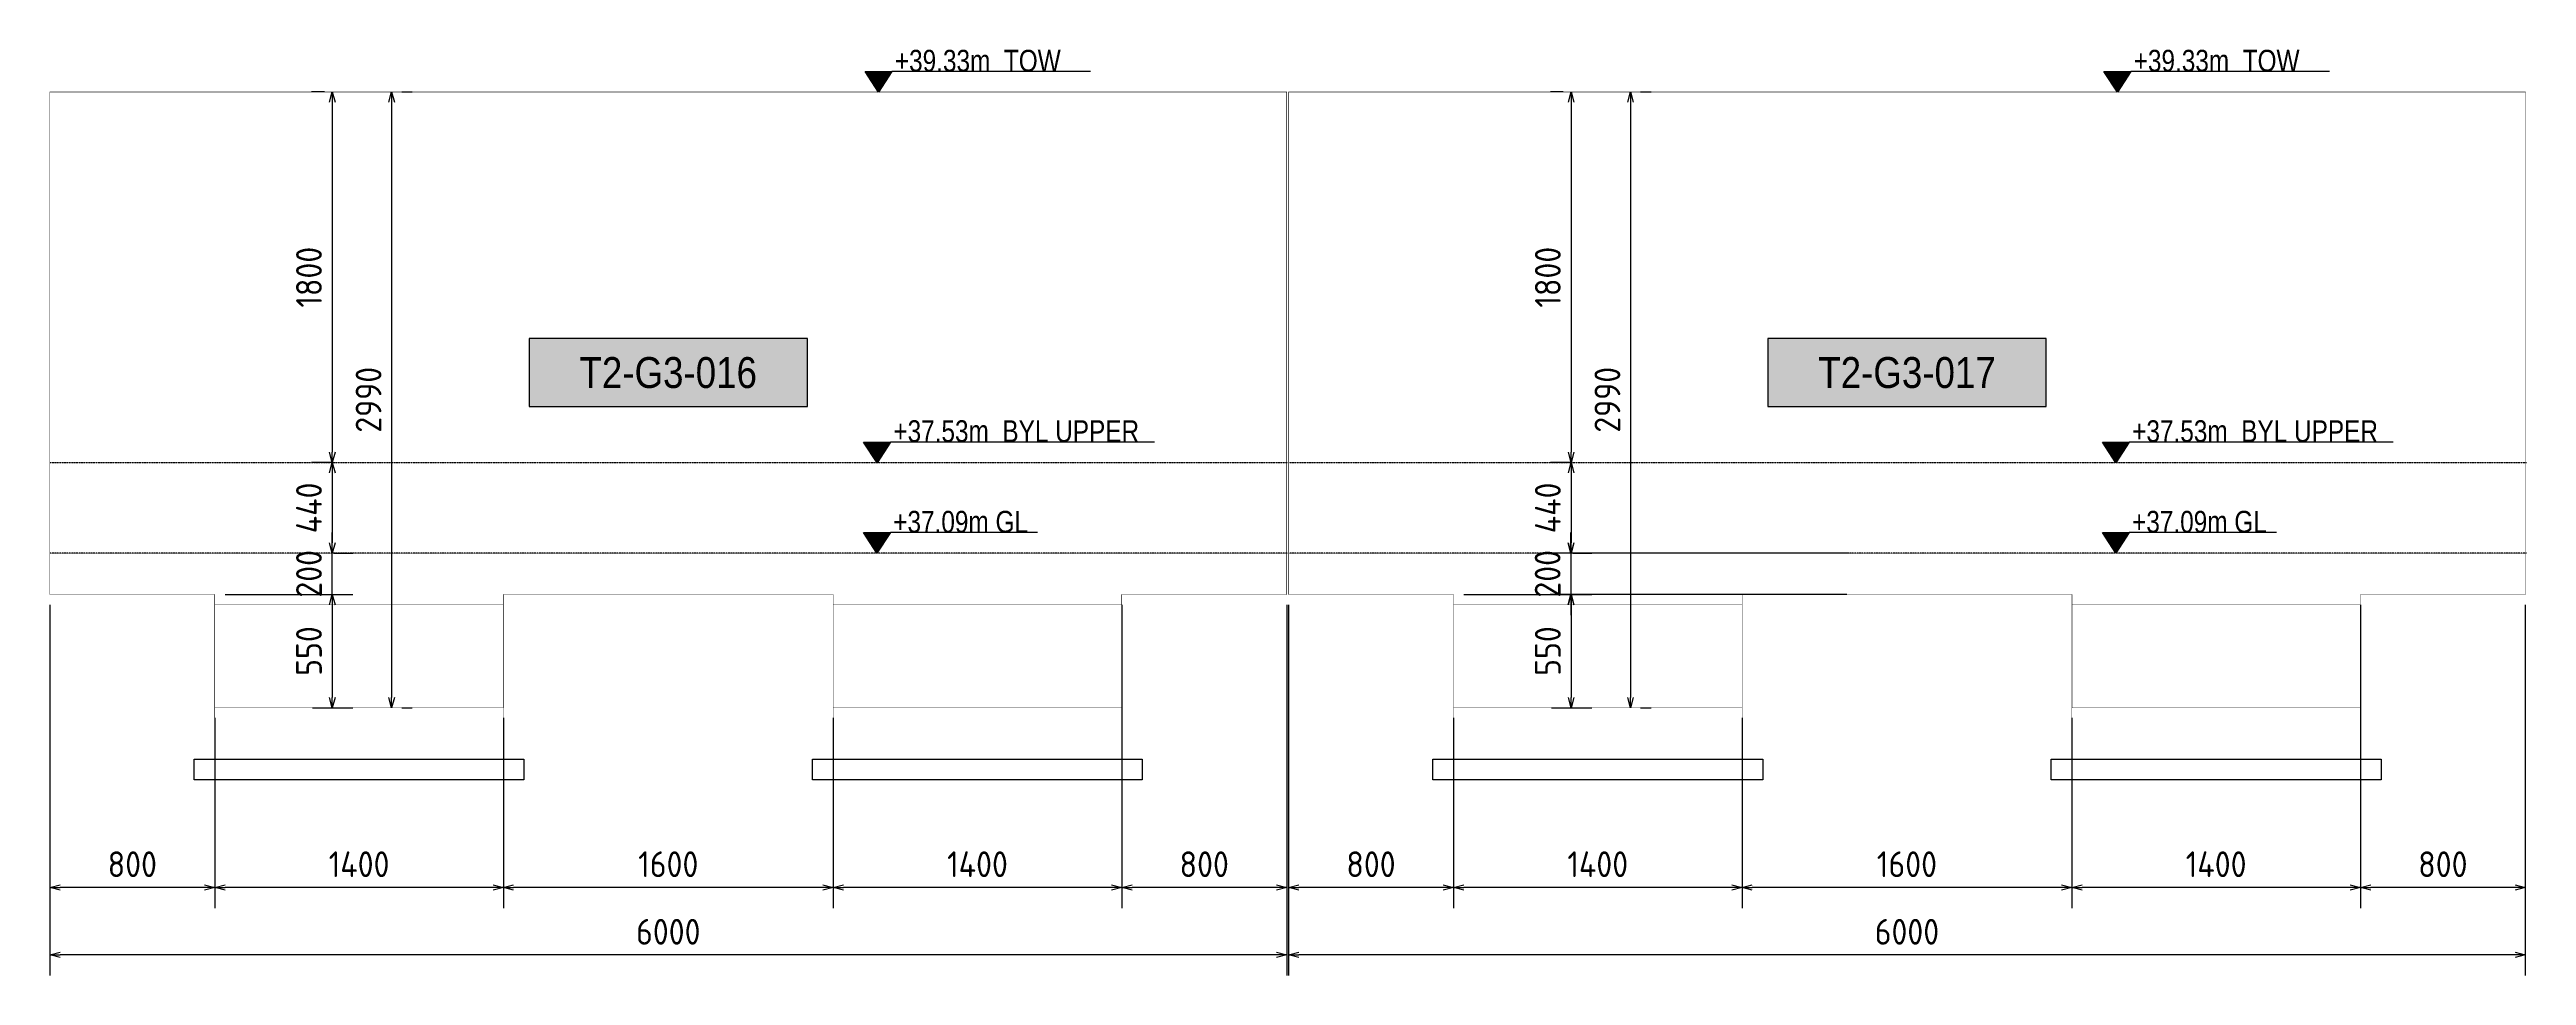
# Model space of a CAD drawing. Header units: centimetres. Extents: x -6122352 to 7132207, y -1694241 to 1947892.
# Drawn here: x 3650165 to 3662181, y 813244 to 817740 of the extents above; entities that cross this region are included whole.
import ezdxf
from ezdxf.enums import TextEntityAlignment as Align

# ---------------------------------------------------------------- set-up
doc = ezdxf.new("R2010")
doc.units = ezdxf.units.CM
doc.header["$MEASUREMENT"] = 0
doc.header["$PDMODE"] = 66
doc.header["$PDSIZE"] = 100
doc.linetypes.add('DASHED2', pattern=[0.375, 0.25, -0.125])
doc.linetypes.add('HIDDEN', pattern=[0.375, 0.25, -0.125])
for name, color, linetype in [('@MI-TYPE-01', 30, 'Continuous'), ('@MI-TYPE-02', 6, 'Continuous'), ('JML-Dimension', 1, 'Continuous'), ('PANEL-TAGS', 7, 'Continuous'), ('SECTION', 130, 'Continuous')]:
    doc.layers.add(name, color=color, linetype=linetype)
doc.styles.add('PANELTAG_STYLE', font='arial.ttf')
doc.styles.add('Schueco-BEMSTIL', font='isocpeur.ttf', dxfattribs={"width": 0.9})
doc.styles.add('txt-Pisa-std', font='arial.ttf', dxfattribs={"width": 0.8})
doc.dimstyles.new('MI- JWC-TXT-2.5 MM', dxfattribs={"dimscale": 1.5, "dimtxt": 2.5, "dimasz": 1, "dimexe": 2, "dimexo": 1, "dimgap": 1, "dimtad": 1, "dimdec": 0, "dimdsep": 46, "dimtxsty": 'Schueco-BEMSTIL', "dimblk": 'OPEN30', "dimcen": 0, "dimdle": 2, "dimclrd": 140, "dimclre": 8, "dimclrt": 40, "dimadec": 0, "dimazin": 2, "dimtfac": 1, "dimtdec": 0, "dimtix": 1, "dimtmove": 2, "dimatfit": 3, "dimldrblk": 'OPEN', "dimfxl": 2, "dimlwd": -1, "dimlwe": -1, "dimarcsym": 0})

# ---------------------------------------------------------------- blocks, each defined once
blk = doc.blocks.new('_Open30')
at = {"color": 0, "linetype": 'ByBlock', "lineweight": -2}
for p, q in [((-1, 0.27), (0, 0)), ((0, 0), (-1, -0.27)), ((0, 0), (-1, 0))]:
    blk.add_line(p, q, dxfattribs=at)
blk = doc.blocks.new('*D2812')
at = {"layer": '@MI-TYPE-01', "color": 8, "transparency": 16777216}
for p, q in [((3655367, 815044), (3655367, 813571)), ((3656167, 815044), (3656167, 813571))]:
    blk.add_line(p, q, dxfattribs=at)
at = {"layer": '@MI-TYPE-01', "color": 140, "transparency": 16777216}
blk.add_line((3656117, 813671), (3655417, 813671), dxfattribs=at)
at = {"layer": 'Defpoints', "color": 0, "transparency": 16777216}
for p in [(3655367, 815094), (3656167, 815094), (3655367, 813671)]:
    blk.add_point(p, dxfattribs=at)
at = {"layer": '@MI-TYPE-01', "color": 140, "transparency": 16777216, "xscale": 50, "yscale": 50, "zscale": 50, "rotation": 180}
blk.add_blockref('_Open30', (3655367, 813671), dxfattribs=at)
at = {"layer": '@MI-TYPE-01', "color": 140, "transparency": 16777216, "xscale": 50, "yscale": 50, "zscale": 50}
blk.add_blockref('_Open30', (3656167, 813671), dxfattribs=at)
at = {"layer": '@MI-TYPE-01', "color": 40, "transparency": 16777216, "insert": (3655767, 813784), "char_height": 125, "attachment_point": 5, "style": 'Schueco-BEMSTIL'}
blk.add_mtext('800', dxfattribs=at)
blk = doc.blocks.new('_Open')
at = {"color": 0, "linetype": 'ByBlock', "lineweight": -2}
for p, q in [((-1, 0.2), (0, 0)), ((-1, -0.2), (0, 0)), ((0, 0), (-1, 0))]:
    blk.add_line(p, q, dxfattribs=at)
blk = doc.blocks.new('*D2813')
at = {"layer": '@MI-TYPE-01', "color": 8, "transparency": 16777216}
for p, q in [((3655367, 815044), (3655367, 813571)), ((3653967, 814494), (3653967, 813571))]:
    blk.add_line(p, q, dxfattribs=at)
at = {"layer": '@MI-TYPE-01', "color": 140, "transparency": 16777216}
blk.add_line((3655317, 813671), (3654017, 813671), dxfattribs=at)
at = {"layer": 'Defpoints', "color": 0, "transparency": 16777216}
for p in [(3655367, 815094), (3653967, 814544), (3653967, 813671)]:
    blk.add_point(p, dxfattribs=at)
at = {"layer": '@MI-TYPE-01', "color": 140, "transparency": 16777216, "xscale": 50, "yscale": 50, "zscale": 50, "rotation": 180}
blk.add_blockref('_Open30', (3653967, 813671), dxfattribs=at)
at = {"layer": '@MI-TYPE-01', "color": 140, "transparency": 16777216, "xscale": 50, "yscale": 50, "zscale": 50}
blk.add_blockref('_Open30', (3655367, 813671), dxfattribs=at)
at = {"layer": '@MI-TYPE-01', "color": 40, "transparency": 16777216, "insert": (3654667, 813784), "char_height": 125, "attachment_point": 5, "style": 'Schueco-BEMSTIL'}
blk.add_mtext('1400', dxfattribs=at)
blk = doc.blocks.new('*D2814')
at = {"layer": '@MI-TYPE-01', "color": 8, "transparency": 16777216}
for p, q in [((3652367, 814494), (3652367, 813571)), ((3653967, 814494), (3653967, 813571))]:
    blk.add_line(p, q, dxfattribs=at)
at = {"layer": '@MI-TYPE-01', "color": 140, "transparency": 16777216}
blk.add_line((3653917, 813671), (3652417, 813671), dxfattribs=at)
at = {"layer": 'Defpoints', "color": 0, "transparency": 16777216}
for p in [(3652367, 814544), (3653967, 814544), (3652367, 813671)]:
    blk.add_point(p, dxfattribs=at)
at = {"layer": '@MI-TYPE-01', "color": 140, "transparency": 16777216, "xscale": 50, "yscale": 50, "zscale": 50, "rotation": 180}
blk.add_blockref('_Open30', (3652367, 813671), dxfattribs=at)
at = {"layer": '@MI-TYPE-01', "color": 140, "transparency": 16777216, "xscale": 50, "yscale": 50, "zscale": 50}
blk.add_blockref('_Open30', (3653967, 813671), dxfattribs=at)
at = {"layer": '@MI-TYPE-01', "color": 40, "transparency": 16777216, "insert": (3653167, 813784), "char_height": 125, "attachment_point": 5, "style": 'Schueco-BEMSTIL'}
blk.add_mtext('1600', dxfattribs=at)
blk = doc.blocks.new('*D2815')
at = {"layer": '@MI-TYPE-01', "color": 8, "transparency": 16777216}
for p, q in [((3650967, 814494), (3650967, 813571)), ((3652367, 814494), (3652367, 813571))]:
    blk.add_line(p, q, dxfattribs=at)
at = {"layer": '@MI-TYPE-01', "color": 140, "transparency": 16777216}
blk.add_line((3652317, 813671), (3651017, 813671), dxfattribs=at)
at = {"layer": 'Defpoints', "color": 0, "transparency": 16777216}
for p in [(3650967, 814544), (3652367, 814544), (3650967, 813671)]:
    blk.add_point(p, dxfattribs=at)
at = {"layer": '@MI-TYPE-01', "color": 140, "transparency": 16777216, "xscale": 50, "yscale": 50, "zscale": 50, "rotation": 180}
blk.add_blockref('_Open30', (3650967, 813671), dxfattribs=at)
at = {"layer": '@MI-TYPE-01', "color": 140, "transparency": 16777216, "xscale": 50, "yscale": 50, "zscale": 50}
blk.add_blockref('_Open30', (3652367, 813671), dxfattribs=at)
at = {"layer": '@MI-TYPE-01', "color": 40, "transparency": 16777216, "insert": (3651667, 813784), "char_height": 125, "attachment_point": 5, "style": 'Schueco-BEMSTIL'}
blk.add_mtext('1400', dxfattribs=at)
blk = doc.blocks.new('*D2816')
at = {"layer": '@MI-TYPE-01', "color": 8, "transparency": 16777216}
for p, q in [((3650167, 815044), (3650167, 813571)), ((3650967, 814494), (3650967, 813571))]:
    blk.add_line(p, q, dxfattribs=at)
at = {"layer": '@MI-TYPE-01', "color": 140, "transparency": 16777216}
blk.add_line((3650917, 813671), (3650217, 813671), dxfattribs=at)
at = {"layer": 'Defpoints', "color": 0, "transparency": 16777216}
for p in [(3650167, 815094), (3650967, 814544), (3650167, 813671)]:
    blk.add_point(p, dxfattribs=at)
at = {"layer": '@MI-TYPE-01', "color": 140, "transparency": 16777216, "xscale": 50, "yscale": 50, "zscale": 50, "rotation": 180}
blk.add_blockref('_Open30', (3650167, 813671), dxfattribs=at)
at = {"layer": '@MI-TYPE-01', "color": 140, "transparency": 16777216, "xscale": 50, "yscale": 50, "zscale": 50}
blk.add_blockref('_Open30', (3650967, 813671), dxfattribs=at)
at = {"layer": '@MI-TYPE-01', "color": 40, "transparency": 16777216, "insert": (3650567, 813784), "char_height": 125, "attachment_point": 5, "style": 'Schueco-BEMSTIL'}
blk.add_mtext('800', dxfattribs=at)
blk = doc.blocks.new('*D2817')
at = {"layer": '@MI-TYPE-01', "color": 8, "transparency": 16777216}
for p, q in [((3650167, 815044), (3650167, 813244)), ((3656167, 815044), (3656167, 813244))]:
    blk.add_line(p, q, dxfattribs=at)
at = {"layer": '@MI-TYPE-01', "color": 140, "transparency": 16777216}
blk.add_line((3656117, 813344), (3650217, 813344), dxfattribs=at)
at = {"layer": 'Defpoints', "color": 0, "transparency": 16777216}
for p in [(3650167, 815094), (3656167, 815094), (3650167, 813344)]:
    blk.add_point(p, dxfattribs=at)
at = {"layer": '@MI-TYPE-01', "color": 140, "transparency": 16777216, "xscale": 50, "yscale": 50, "zscale": 50, "rotation": 180}
blk.add_blockref('_Open30', (3650167, 813344), dxfattribs=at)
at = {"layer": '@MI-TYPE-01', "color": 140, "transparency": 16777216, "xscale": 50, "yscale": 50, "zscale": 50}
blk.add_blockref('_Open30', (3656167, 813344), dxfattribs=at)
at = {"layer": '@MI-TYPE-01', "color": 40, "transparency": 16777216, "insert": (3653167, 813456), "char_height": 125, "attachment_point": 5, "style": 'Schueco-BEMSTIL'}
blk.add_mtext('6000', dxfattribs=at)
blk = doc.blocks.new('T2-ELE FT')
at = {"color": 12, "linetype": 'HIDDEN', "ltscale": 5, "const_width": 2}
blk.add_lwpolyline([(30306558, 1676366), (30306558, 1676866), (30307958, 1676866), (30307958, 1676366)], dxfattribs=at)
at = {"color": 12, "ltscale": 20, "const_width": 2}
blk.add_lwpolyline([(30306558, 1676366), (30307958, 1676366), (30307958, 1676116), (30306558, 1676116)], close=True, dxfattribs=at)
at = {"color": 8, "ltscale": 20}
blk.add_lwpolyline([(30306458, 1676116), (30308058, 1676116), (30308058, 1676016), (30306458, 1676016)], close=True, dxfattribs=at)
blk = doc.blocks.new('*D2818')
at = {"layer": '@MI-TYPE-01', "color": 8, "transparency": 16777216}
for p, q in [((3651499, 817534), (3651437, 817534)), ((3651542, 815734), (3651437, 815734))]:
    blk.add_line(p, q, dxfattribs=at)
at = {"layer": '@MI-TYPE-01', "color": 140, "transparency": 16777216}
blk.add_line((3651537, 817484), (3651537, 815784), dxfattribs=at)
at = {"layer": 'Defpoints', "color": 0, "transparency": 16777216}
for p in [(3651549, 817534), (3651537, 815734), (3651592, 815734)]:
    blk.add_point(p, dxfattribs=at)
at = {"layer": '@MI-TYPE-01', "color": 140, "transparency": 16777216, "xscale": 50, "yscale": 50, "zscale": 50}
for p, rotation in [((3651537, 817534), 90), ((3651537, 815734), 270)]:
    blk.add_blockref('_Open30', p, dxfattribs=dict(at, rotation=rotation))
at = {"layer": '@MI-TYPE-01', "color": 40, "transparency": 16777216, "insert": (3651424, 816634), "char_height": 125, "attachment_point": 5, "rotation": 90, "style": 'Schueco-BEMSTIL'}
blk.add_mtext('1800', dxfattribs=at)
blk = doc.blocks.new('*D2819')
at = {"layer": '@MI-TYPE-01', "color": 140, "transparency": 16777216}
blk.add_line((3651825, 817484), (3651825, 814594), dxfattribs=at)
at = {"layer": '@MI-TYPE-01', "color": 8, "transparency": 16777216}
for p, q in [((3651874, 817534), (3651925, 817534)), ((3651874, 814544), (3651925, 814544))]:
    blk.add_line(p, q, dxfattribs=at)
at = {"layer": 'Defpoints', "color": 0, "transparency": 16777216}
for p in [(3651824, 817534), (3651824, 814544), (3651825, 814544)]:
    blk.add_point(p, dxfattribs=at)
at = {"layer": '@MI-TYPE-01', "color": 140, "transparency": 16777216, "xscale": 50, "yscale": 50, "zscale": 50}
for p, rotation in [((3651825, 817534), 90), ((3651825, 814544), 270)]:
    blk.add_blockref('_Open30', p, dxfattribs=dict(at, rotation=rotation))
at = {"layer": '@MI-TYPE-01', "color": 40, "transparency": 16777216, "insert": (3651713, 816039), "char_height": 125, "attachment_point": 5, "rotation": 90, "style": 'Schueco-BEMSTIL'}
blk.add_mtext('2990', dxfattribs=at)
blk = doc.blocks.new('*U2058')
at = {"layer": 'JML-Dimension'}
h = blk.add_hatch(color=10, dxfattribs=at)
h.dxf.hatch_style = 1
h.paths.add_polyline_path([(0, 0), (-1.54, 2.37), (1.54, 2.37)])
blk.add_line((24.31, 2.37), (1.54, 2.37), dxfattribs=at)
blk.add_lwpolyline([(0, 0), (-1.54, 2.37), (1.54, 2.37), (0, 0)], dxfattribs=at)
at = {"color": 5, "style": 'txt-Pisa-std', "width": 0.8}
blk.add_attdef('+0.0', text='', height=2.5, dxfattribs=at).set_placement((1.87, 2.37), align=Align.BOTTOM_LEFT)
blk = doc.blocks.new('*U2056')
at = {"layer": 'JML-Dimension'}
h = blk.add_hatch(color=10, dxfattribs=at)
h.dxf.hatch_style = 1
h.paths.add_polyline_path([(0, 0), (-1.54, 2.37), (1.54, 2.37)])
blk.add_line((31.81, 2.37), (1.54, 2.37), dxfattribs=at)
blk.add_lwpolyline([(0, 0), (-1.54, 2.37), (1.54, 2.37), (0, 0)], dxfattribs=at)
at = {"color": 5, "style": 'txt-Pisa-std', "width": 0.8}
blk.add_attdef('+0.0', text='', height=2.5, dxfattribs=at).set_placement((1.87, 2.37), align=Align.BOTTOM_LEFT)
blk = doc.blocks.new('*U2214')
at = {"layer": 'JML-Dimension'}
h = blk.add_hatch(color=10, dxfattribs=at)
h.dxf.hatch_style = 1
h.paths.add_polyline_path([(0, 0), (-1.54, 2.37), (1.54, 2.37)])
blk.add_line((18.43, 2.37), (1.54, 2.37), dxfattribs=at)
blk.add_lwpolyline([(0, 0), (-1.54, 2.37), (1.54, 2.37), (0, 0)], dxfattribs=at)
at = {"color": 5, "style": 'txt-Pisa-std', "width": 0.8}
blk.add_attdef('+0.0', text='', height=2.5, dxfattribs=at).set_placement((1.87, 2.37), align=Align.BOTTOM_LEFT)
blk = doc.blocks.new('*D2820')
at = {"layer": '@MI-TYPE-01', "color": 8, "transparency": 16777216}
for p, q in [((3651499, 815734), (3651437, 815734)), ((3651545, 815294), (3651637, 815294))]:
    blk.add_line(p, q, dxfattribs=at)
at = {"layer": '@MI-TYPE-01', "color": 140, "transparency": 16777216}
blk.add_line((3651537, 815684), (3651537, 815344), dxfattribs=at)
at = {"layer": 'Defpoints', "color": 0, "transparency": 16777216}
for p in [(3651549, 815734), (3651495, 815294), (3651537, 815294)]:
    blk.add_point(p, dxfattribs=at)
at = {"layer": '@MI-TYPE-01', "color": 140, "transparency": 16777216, "xscale": 50, "yscale": 50, "zscale": 50}
for p, rotation in [((3651537, 815734), 90), ((3651537, 815294), 270)]:
    blk.add_blockref('_Open30', p, dxfattribs=dict(at, rotation=rotation))
at = {"layer": '@MI-TYPE-01', "color": 40, "transparency": 16777216, "insert": (3651424, 815514), "char_height": 125, "attachment_point": 5, "rotation": 90, "style": 'Schueco-BEMSTIL'}
blk.add_mtext('440', dxfattribs=at)
blk = doc.blocks.new('*D2821')
at = {"layer": '@MI-TYPE-01', "color": 8, "transparency": 16777216}
for p, q in [((3651017, 815094), (3651637, 815094)), ((3651441, 814544), (3651637, 814544))]:
    blk.add_line(p, q, dxfattribs=at)
at = {"layer": '@MI-TYPE-01', "color": 140, "transparency": 16777216}
blk.add_line((3651537, 815044), (3651537, 814594), dxfattribs=at)
at = {"layer": 'Defpoints', "color": 0, "transparency": 16777216}
for p in [(3650967, 815094), (3651391, 814544), (3651537, 814544)]:
    blk.add_point(p, dxfattribs=at)
at = {"layer": '@MI-TYPE-01', "color": 140, "transparency": 16777216, "xscale": 50, "yscale": 50, "zscale": 50}
for p, rotation in [((3651537, 815094), 90), ((3651537, 814544), 270)]:
    blk.add_blockref('_Open30', p, dxfattribs=dict(at, rotation=rotation))
at = {"layer": '@MI-TYPE-01', "color": 40, "transparency": 16777216, "insert": (3651424, 814819), "char_height": 125, "attachment_point": 5, "rotation": 90, "style": 'Schueco-BEMSTIL'}
blk.add_mtext('550', dxfattribs=at)
blk = doc.blocks.new('*D2822')
at = {"layer": '@MI-TYPE-01', "color": 8, "transparency": 16777216}
for p, q in [((3661376, 815044), (3661376, 813571)), ((3662176, 815044), (3662176, 813571))]:
    blk.add_line(p, q, dxfattribs=at)
at = {"layer": '@MI-TYPE-01', "color": 140, "transparency": 16777216}
blk.add_line((3662126, 813671), (3661426, 813671), dxfattribs=at)
at = {"layer": 'Defpoints', "color": 0, "transparency": 16777216}
for p in [(3661376, 815094), (3662176, 815094), (3661376, 813671)]:
    blk.add_point(p, dxfattribs=at)
at = {"layer": '@MI-TYPE-01', "color": 140, "transparency": 16777216, "xscale": 50, "yscale": 50, "zscale": 50, "rotation": 180}
blk.add_blockref('_Open30', (3661376, 813671), dxfattribs=at)
at = {"layer": '@MI-TYPE-01', "color": 140, "transparency": 16777216, "xscale": 50, "yscale": 50, "zscale": 50}
blk.add_blockref('_Open30', (3662176, 813671), dxfattribs=at)
at = {"layer": '@MI-TYPE-01', "color": 40, "transparency": 16777216, "insert": (3661776, 813784), "char_height": 125, "attachment_point": 5, "style": 'Schueco-BEMSTIL'}
blk.add_mtext('800', dxfattribs=at)
blk = doc.blocks.new('*D2823')
at = {"layer": '@MI-TYPE-01', "color": 8, "transparency": 16777216}
for p, q in [((3661376, 815044), (3661376, 813571)), ((3659976, 814494), (3659976, 813571))]:
    blk.add_line(p, q, dxfattribs=at)
at = {"layer": '@MI-TYPE-01', "color": 140, "transparency": 16777216}
blk.add_line((3661326, 813671), (3660026, 813671), dxfattribs=at)
at = {"layer": 'Defpoints', "color": 0, "transparency": 16777216}
for p in [(3661376, 815094), (3659976, 814544), (3659976, 813671)]:
    blk.add_point(p, dxfattribs=at)
at = {"layer": '@MI-TYPE-01', "color": 140, "transparency": 16777216, "xscale": 50, "yscale": 50, "zscale": 50, "rotation": 180}
blk.add_blockref('_Open30', (3659976, 813671), dxfattribs=at)
at = {"layer": '@MI-TYPE-01', "color": 140, "transparency": 16777216, "xscale": 50, "yscale": 50, "zscale": 50}
blk.add_blockref('_Open30', (3661376, 813671), dxfattribs=at)
at = {"layer": '@MI-TYPE-01', "color": 40, "transparency": 16777216, "insert": (3660676, 813784), "char_height": 125, "attachment_point": 5, "style": 'Schueco-BEMSTIL'}
blk.add_mtext('1400', dxfattribs=at)
blk = doc.blocks.new('*D2824')
at = {"layer": '@MI-TYPE-01', "color": 8, "transparency": 16777216}
for p, q in [((3658376, 814494), (3658376, 813571)), ((3659976, 814494), (3659976, 813571))]:
    blk.add_line(p, q, dxfattribs=at)
at = {"layer": '@MI-TYPE-01', "color": 140, "transparency": 16777216}
blk.add_line((3659926, 813671), (3658426, 813671), dxfattribs=at)
at = {"layer": 'Defpoints', "color": 0, "transparency": 16777216}
for p in [(3658376, 814544), (3659976, 814544), (3658376, 813671)]:
    blk.add_point(p, dxfattribs=at)
at = {"layer": '@MI-TYPE-01', "color": 140, "transparency": 16777216, "xscale": 50, "yscale": 50, "zscale": 50, "rotation": 180}
blk.add_blockref('_Open30', (3658376, 813671), dxfattribs=at)
at = {"layer": '@MI-TYPE-01', "color": 140, "transparency": 16777216, "xscale": 50, "yscale": 50, "zscale": 50}
blk.add_blockref('_Open30', (3659976, 813671), dxfattribs=at)
at = {"layer": '@MI-TYPE-01', "color": 40, "transparency": 16777216, "insert": (3659176, 813784), "char_height": 125, "attachment_point": 5, "style": 'Schueco-BEMSTIL'}
blk.add_mtext('1600', dxfattribs=at)
blk = doc.blocks.new('*D2825')
at = {"layer": '@MI-TYPE-01', "color": 8, "transparency": 16777216}
for p, q in [((3656976, 814494), (3656976, 813571)), ((3658376, 814494), (3658376, 813571))]:
    blk.add_line(p, q, dxfattribs=at)
at = {"layer": '@MI-TYPE-01', "color": 140, "transparency": 16777216}
blk.add_line((3658326, 813671), (3657026, 813671), dxfattribs=at)
at = {"layer": 'Defpoints', "color": 0, "transparency": 16777216}
for p in [(3656976, 814544), (3658376, 814544), (3656976, 813671)]:
    blk.add_point(p, dxfattribs=at)
at = {"layer": '@MI-TYPE-01', "color": 140, "transparency": 16777216, "xscale": 50, "yscale": 50, "zscale": 50, "rotation": 180}
blk.add_blockref('_Open30', (3656976, 813671), dxfattribs=at)
at = {"layer": '@MI-TYPE-01', "color": 140, "transparency": 16777216, "xscale": 50, "yscale": 50, "zscale": 50}
blk.add_blockref('_Open30', (3658376, 813671), dxfattribs=at)
at = {"layer": '@MI-TYPE-01', "color": 40, "transparency": 16777216, "insert": (3657676, 813784), "char_height": 125, "attachment_point": 5, "style": 'Schueco-BEMSTIL'}
blk.add_mtext('1400', dxfattribs=at)
blk = doc.blocks.new('*D2826')
at = {"layer": '@MI-TYPE-01', "color": 8, "transparency": 16777216}
for p, q in [((3656176, 815044), (3656176, 813571)), ((3656976, 814494), (3656976, 813571))]:
    blk.add_line(p, q, dxfattribs=at)
at = {"layer": '@MI-TYPE-01', "color": 140, "transparency": 16777216}
blk.add_line((3656926, 813671), (3656226, 813671), dxfattribs=at)
at = {"layer": 'Defpoints', "color": 0, "transparency": 16777216}
for p in [(3656176, 815094), (3656976, 814544), (3656176, 813671)]:
    blk.add_point(p, dxfattribs=at)
at = {"layer": '@MI-TYPE-01', "color": 140, "transparency": 16777216, "xscale": 50, "yscale": 50, "zscale": 50, "rotation": 180}
blk.add_blockref('_Open30', (3656176, 813671), dxfattribs=at)
at = {"layer": '@MI-TYPE-01', "color": 140, "transparency": 16777216, "xscale": 50, "yscale": 50, "zscale": 50}
blk.add_blockref('_Open30', (3656976, 813671), dxfattribs=at)
at = {"layer": '@MI-TYPE-01', "color": 40, "transparency": 16777216, "insert": (3656576, 813784), "char_height": 125, "attachment_point": 5, "style": 'Schueco-BEMSTIL'}
blk.add_mtext('800', dxfattribs=at)
blk = doc.blocks.new('*D2827')
at = {"layer": '@MI-TYPE-01', "color": 8, "transparency": 16777216}
for p, q in [((3656176, 815044), (3656176, 813244)), ((3662176, 815044), (3662176, 813244))]:
    blk.add_line(p, q, dxfattribs=at)
at = {"layer": '@MI-TYPE-01', "color": 140, "transparency": 16777216}
blk.add_line((3662126, 813344), (3656226, 813344), dxfattribs=at)
at = {"layer": 'Defpoints', "color": 0, "transparency": 16777216}
for p in [(3656176, 815094), (3662176, 815094), (3656176, 813344)]:
    blk.add_point(p, dxfattribs=at)
at = {"layer": '@MI-TYPE-01', "color": 140, "transparency": 16777216, "xscale": 50, "yscale": 50, "zscale": 50, "rotation": 180}
blk.add_blockref('_Open30', (3656176, 813344), dxfattribs=at)
at = {"layer": '@MI-TYPE-01', "color": 140, "transparency": 16777216, "xscale": 50, "yscale": 50, "zscale": 50}
blk.add_blockref('_Open30', (3662176, 813344), dxfattribs=at)
at = {"layer": '@MI-TYPE-01', "color": 40, "transparency": 16777216, "insert": (3659176, 813456), "char_height": 125, "attachment_point": 5, "style": 'Schueco-BEMSTIL'}
blk.add_mtext('6000', dxfattribs=at)
blk = doc.blocks.new('*D2828')
at = {"layer": '@MI-TYPE-01', "color": 8, "transparency": 16777216}
for p, q in [((3657509, 817534), (3657447, 817534)), ((3657551, 815734), (3657447, 815734))]:
    blk.add_line(p, q, dxfattribs=at)
at = {"layer": '@MI-TYPE-01', "color": 140, "transparency": 16777216}
blk.add_line((3657547, 817484), (3657547, 815784), dxfattribs=at)
at = {"layer": 'Defpoints', "color": 0, "transparency": 16777216}
for p in [(3657559, 817534), (3657547, 815734), (3657601, 815734)]:
    blk.add_point(p, dxfattribs=at)
at = {"layer": '@MI-TYPE-01', "color": 140, "transparency": 16777216, "xscale": 50, "yscale": 50, "zscale": 50}
for p, rotation in [((3657547, 817534), 90), ((3657547, 815734), 270)]:
    blk.add_blockref('_Open30', p, dxfattribs=dict(at, rotation=rotation))
at = {"layer": '@MI-TYPE-01', "color": 40, "transparency": 16777216, "insert": (3657434, 816634), "char_height": 125, "attachment_point": 5, "rotation": 90, "style": 'Schueco-BEMSTIL'}
blk.add_mtext('1800', dxfattribs=at)
blk = doc.blocks.new('*D2829')
at = {"layer": '@MI-TYPE-01', "color": 140, "transparency": 16777216}
blk.add_line((3657835, 817484), (3657835, 814594), dxfattribs=at)
at = {"layer": '@MI-TYPE-01', "color": 8, "transparency": 16777216}
for p, q in [((3657884, 817534), (3657935, 817534)), ((3657884, 814544), (3657935, 814544))]:
    blk.add_line(p, q, dxfattribs=at)
at = {"layer": 'Defpoints', "color": 0, "transparency": 16777216}
for p in [(3657834, 817534), (3657834, 814544), (3657835, 814544)]:
    blk.add_point(p, dxfattribs=at)
at = {"layer": '@MI-TYPE-01', "color": 140, "transparency": 16777216, "xscale": 50, "yscale": 50, "zscale": 50}
for p, rotation in [((3657835, 817534), 90), ((3657835, 814544), 270)]:
    blk.add_blockref('_Open30', p, dxfattribs=dict(at, rotation=rotation))
at = {"layer": '@MI-TYPE-01', "color": 40, "transparency": 16777216, "insert": (3657723, 816039), "char_height": 125, "attachment_point": 5, "rotation": 90, "style": 'Schueco-BEMSTIL'}
blk.add_mtext('2990', dxfattribs=at)
blk = doc.blocks.new('*D2830')
at = {"layer": '@MI-TYPE-01', "color": 8, "transparency": 16777216}
for p, q in [((3657509, 815734), (3657447, 815734)), ((3657555, 815294), (3657647, 815294))]:
    blk.add_line(p, q, dxfattribs=at)
at = {"layer": '@MI-TYPE-01', "color": 140, "transparency": 16777216}
blk.add_line((3657547, 815684), (3657547, 815344), dxfattribs=at)
at = {"layer": 'Defpoints', "color": 0, "transparency": 16777216}
for p in [(3657559, 815734), (3657505, 815294), (3657547, 815294)]:
    blk.add_point(p, dxfattribs=at)
at = {"layer": '@MI-TYPE-01', "color": 140, "transparency": 16777216, "xscale": 50, "yscale": 50, "zscale": 50}
for p, rotation in [((3657547, 815734), 90), ((3657547, 815294), 270)]:
    blk.add_blockref('_Open30', p, dxfattribs=dict(at, rotation=rotation))
at = {"layer": '@MI-TYPE-01', "color": 40, "transparency": 16777216, "insert": (3657434, 815514), "char_height": 125, "attachment_point": 5, "rotation": 90, "style": 'Schueco-BEMSTIL'}
blk.add_mtext('440', dxfattribs=at)
blk = doc.blocks.new('*D2831')
at = {"layer": '@MI-TYPE-01', "color": 8, "transparency": 16777216}
for p, q in [((3657026, 815094), (3657647, 815094)), ((3657451, 814544), (3657647, 814544))]:
    blk.add_line(p, q, dxfattribs=at)
at = {"layer": '@MI-TYPE-01', "color": 140, "transparency": 16777216}
blk.add_line((3657547, 815044), (3657547, 814594), dxfattribs=at)
at = {"layer": 'Defpoints', "color": 0, "transparency": 16777216}
for p in [(3656976, 815094), (3657401, 814544), (3657547, 814544)]:
    blk.add_point(p, dxfattribs=at)
at = {"layer": '@MI-TYPE-01', "color": 140, "transparency": 16777216, "xscale": 50, "yscale": 50, "zscale": 50}
for p, rotation in [((3657547, 815094), 90), ((3657547, 814544), 270)]:
    blk.add_blockref('_Open30', p, dxfattribs=dict(at, rotation=rotation))
at = {"layer": '@MI-TYPE-01', "color": 40, "transparency": 16777216, "insert": (3657434, 814819), "char_height": 125, "attachment_point": 5, "rotation": 90, "style": 'Schueco-BEMSTIL'}
blk.add_mtext('550', dxfattribs=at)
blk = doc.blocks.new('*D2892')
at = {"layer": '@MI-TYPE-01', "color": 8, "transparency": 16777216}
for p, q in [((3658884, 815294), (3657446, 815294)), ((3658884, 815094), (3657446, 815094))]:
    blk.add_line(p, q, dxfattribs=at)
at = {"layer": '@MI-TYPE-01', "color": 140, "transparency": 16777216}
for p, q in [((3657546, 815344), (3657546, 815394)), ((3657546, 815294), (3657546, 815094)), ((3657546, 815044), (3657546, 814994))]:
    blk.add_line(p, q, dxfattribs=at)
at = {"layer": 'Defpoints', "color": 0, "transparency": 16777216}
for p in [(3658934, 815294), (3657546, 815094), (3658934, 815094)]:
    blk.add_point(p, dxfattribs=at)
at = {"layer": '@MI-TYPE-01', "color": 140, "transparency": 16777216, "xscale": 50, "yscale": 50, "zscale": 50}
for p, rotation in [((3657546, 815294), 270), ((3657546, 815094), 90)]:
    blk.add_blockref('_Open30', p, dxfattribs=dict(at, rotation=rotation))
at = {"layer": '@MI-TYPE-01', "color": 40, "transparency": 16777216, "insert": (3657433, 815194), "char_height": 125, "attachment_point": 5, "rotation": 90, "style": 'Schueco-BEMSTIL'}
blk.add_mtext('200', dxfattribs=at)
blk = doc.blocks.new('*D2893')
at = {"layer": '@MI-TYPE-01', "color": 140, "transparency": 16777216}
for p, q in [((3651537, 815344), (3651537, 815394)), ((3651537, 815094), (3651537, 815294)), ((3651537, 815044), (3651537, 814994))]:
    blk.add_line(p, q, dxfattribs=at)
at = {"layer": '@MI-TYPE-01', "color": 8, "transparency": 16777216}
for p, q in [((3651587, 815294), (3651637, 815294)), ((3651017, 815094), (3651637, 815094))]:
    blk.add_line(p, q, dxfattribs=at)
at = {"layer": 'Defpoints', "color": 0, "transparency": 16777216}
for p in [(3651537, 815294), (3651537, 815294), (3650967, 815094)]:
    blk.add_point(p, dxfattribs=at)
at = {"layer": '@MI-TYPE-01', "color": 140, "transparency": 16777216, "xscale": 50, "yscale": 50, "zscale": 50}
for p, rotation in [((3651537, 815294), 270), ((3651537, 815094), 90)]:
    blk.add_blockref('_Open30', p, dxfattribs=dict(at, rotation=rotation))
at = {"layer": '@MI-TYPE-01', "color": 40, "transparency": 16777216, "insert": (3651424, 815194), "char_height": 125, "attachment_point": 5, "rotation": 90, "style": 'Schueco-BEMSTIL'}
blk.add_mtext('200', dxfattribs=at)
blk = doc.blocks.new('PANELTAG')
at = {"layer": 'PANEL-TAGS', "color": 1}
blk.add_lwpolyline([(-13.5, -3.3), (13.5, -3.3), (13.5, 3.3), (-13.5, 3.3)], close=True, dxfattribs=at)
at = {"layer": 'PANEL-TAGS', "color": 40, "true_color": 0xffd700}
blk.add_solid([(-13.5, -3.3), (13.5, -3.3), (-13.5, 3.3), (13.5, 3.3)], dxfattribs=at)
at = {"layer": 'PANEL-TAGS', "color": 5, "style": 'PANELTAG_STYLE', "width": 0.85}
blk.add_attdef('TAGNO', text='', height=3, dxfattribs=at).set_placement((0, 0), align=Align.MIDDLE)

msp = doc.modelspace()

# ---------------------------------------------------------------- linework, layer by layer
at = {"layer": '@MI-TYPE-01', "const_width": 2.5}
for points in [[(3656166.70417, 817533.57191), (3650166.70417, 817533.57191), (3650166.70417, 815093.57195), (3650966.70417, 815093.57195), (3650966.70417, 814543.57195), (3652366.70417, 814543.57195), (3652366.70417, 815093.57195), (3653966.70417, 815093.57195), (3653966.70417, 814543.57195), (3655366.70417, 814543.57195), (3655366.70417, 815093.57195), (3656166.70417, 815093.57195)], [(3662176.47504, 817533.57191), (3656176.47504, 817533.57191), (3656176.47504, 815093.57195), (3656976.47504, 815093.57195), (3656976.47504, 814543.57195), (3658376.47504, 814543.57195), (3658376.47504, 815093.57195), (3659976.47504, 815093.57195), (3659976.47504, 814543.57195), (3661376.47504, 814543.57195), (3661376.47504, 815093.57195), (3662176.47504, 815093.57195)]]:
    msp.add_lwpolyline(points, close=True, dxfattribs=at)
at = {"layer": '@MI-TYPE-02', "color": 160, "linetype": 'DASHED2', "ltscale": 5}
for points in [[(3656171.70417, 815733.57195), (3650166.70417, 815733.57195)], [(3662181.47504, 815733.57195), (3656176.47504, 815733.57195)], [(3656171.70417, 815293.57195), (3650166.70417, 815293.57195)], [(3662181.47504, 815293.57195), (3656176.47504, 815293.57195)]]:
    msp.add_lwpolyline(points, dxfattribs=at)

# ---------------------------------------------------------------- block references
at = {"color": 2}
for p in [(-26655591.45739, -861822.30181), (-26652591.45739, -861822.30181), (-26649581.68653, -861822.30181), (-26646581.68653, -861822.30181)]:
    msp.add_blockref('T2-ELE FT', p, dxfattribs=at)
at = {"layer": 'PANEL-TAGS'}
ref = msp.add_blockref('PANELTAG', (3653166.70417, 816171.27898), dxfattribs=dict(at, xscale=50, yscale=50, zscale=50))
ref.add_attrib('TAGNO', 'T2-G3-016', dxfattribs={"color": 5, "height": 150, "style": 'PANELTAG_STYLE', "width": 0.85}).set_placement((3653166.70417, 816171.27898), align=Align.MIDDLE_CENTER)
ref = msp.add_blockref('PANELTAG', (3659176.47504, 816171.27898), dxfattribs=dict(at, xscale=50, yscale=50, zscale=50))
ref.add_attrib('TAGNO', 'T2-G3-017', dxfattribs={"color": 5, "height": 150, "style": 'PANELTAG_STYLE', "width": 0.85}).set_placement((3659176.47504, 816171.27898), align=Align.MIDDLE_CENTER)
at = {"layer": 'SECTION', "color": 6}
ref = msp.add_blockref('*U2058', (3654187.19955, 817532.08585), dxfattribs=dict(at, xscale=42.30147098076819, yscale=42.30147098076819, zscale=42.30147098076819))
ref.add_attrib('+0.0', '+39.33m  TOW', (3654266.3282, 817632.34292), dxfattribs={"layer": 'JML-Dimension', "color": 5, "height": 105.7536775, "style": 'txt-Pisa-std', "width": 0.8})
ref = msp.add_blockref('*U2058', (3660196.97041, 817532.08585), dxfattribs=dict(at, xscale=42.30147098076819, yscale=42.30147098076819, zscale=42.30147098076819))
ref.add_attrib('+0.0', '+39.33m  TOW', (3660276.09906, 817632.34292), dxfattribs={"layer": 'JML-Dimension', "color": 5, "height": 105.7536775, "style": 'txt-Pisa-std', "width": 0.8})
ref = msp.add_blockref('*U2056', (3654179.90606, 815733.57195), dxfattribs=dict(at, xscale=42.30147098076819, yscale=42.30147098076819, zscale=42.30147098076819))
ref.add_attrib('+0.0', '+37.53m  BYL UPPER', (3654259.03471, 815833.82902), dxfattribs={"layer": 'JML-Dimension', "color": 5, "height": 105.7536775, "style": 'txt-Pisa-std', "width": 0.8})
ref = msp.add_blockref('*U2056', (3660189.67692, 815733.57195), dxfattribs=dict(at, xscale=42.30147098076819, yscale=42.30147098076819, zscale=42.30147098076819))
ref.add_attrib('+0.0', '+37.53m  BYL UPPER', (3660268.80557, 815833.82902), dxfattribs={"layer": 'JML-Dimension', "color": 5, "height": 105.7536775, "style": 'txt-Pisa-std', "width": 0.8})
ref = msp.add_blockref('*U2214', (3654179.36606, 815293.57195), dxfattribs=dict(at, xscale=42.30147098076819, yscale=42.30147098076819, zscale=42.30147098076819))
ref.add_attrib('+0.0', '+37.09m GL', (3654258.4947, 815393.90115), dxfattribs={"layer": 'JML-Dimension', "color": 5, "height": 105.753677, "style": 'txt-Pisa-std', "width": 0.8})
ref = msp.add_blockref('*U2214', (3660189.13692, 815293.57195), dxfattribs=dict(at, xscale=42.30147098076819, yscale=42.30147098076819, zscale=42.30147098076819))
ref.add_attrib('+0.0', '+37.09m GL', (3660268.26557, 815393.90115), dxfattribs={"layer": 'JML-Dimension', "color": 5, "height": 105.753677, "style": 'txt-Pisa-std', "width": 0.8})

# ---------------------------------------------------------------- dimensions: what is measured, and where the dimension line sits
at = {"layer": '@MI-TYPE-01'}
for base, p1, p2, picture, middle in [((3651536.96486, 815733.57195), (3651548.80369, 817533.57191), (3651591.61019, 815733.57195), '*D2818', (3651424.46486, 816633.57193)), ((3651825.24709, 814543.57195), (3651824.49866, 817533.57191), (3651824.49866, 814543.57195), '*D2819', (3651712.74709, 816038.57193)), ((3657546.73572, 815733.57195), (3657558.57455, 817533.57191), (3657601.38105, 815733.57195), '*D2828', (3657434.23572, 816633.57193)), ((3657835.01796, 814543.57195), (3657834.26953, 817533.57191), (3657834.26953, 814543.57195), '*D2829', (3657722.51796, 816038.57193)), ((3651536.96486, 815293.57195), (3651548.80369, 815733.57195), (3651495.23113, 815293.57195), '*D2820', (3651424.46486, 815513.57195)), ((3657546.73572, 815293.57195), (3657558.57455, 815733.57195), (3657505.00199, 815293.57195), '*D2830', (3657434.23572, 815513.57195)), ((3651536.96486, 815293.57195), (3650966.70417, 815093.57195), (3651536.96486, 815293.57195), '*D2893', (3651424.46486, 815193.57195)), ((3657545.73572, 815093.57195), (3658933.9883, 815293.57195), (3658933.9883, 815093.57195), '*D2892', (3657433.23572, 815193.57195)), ((3651536.96486, 814543.57195), (3650966.70417, 815093.57195), (3651391.28101, 814543.57195), '*D2821', (3651424.46486, 814818.57195)), ((3657546.73572, 814543.57195), (3656976.47504, 815093.57195), (3657401.05187, 814543.57195), '*D2831', (3657434.23572, 814818.57195))]:
    dim = msp.add_linear_dim(base=base, p1=p1, p2=p2, angle=90, dimstyle='MI- JWC-TXT-2.5 MM', dxfattribs=at)
    dim.commit()
    dim.dimension.update_dxf_attribs({"geometry": picture, "text_midpoint": middle})
for base, p1, p2, picture, middle in [((3650166.70417, 813671.21948), (3650966.70417, 814543.57195), (3650166.70417, 815093.57195), '*D2816', (3650566.70417, 813671.21948)), ((3650166.70417, 813343.74685), (3656166.70417, 815093.57195), (3650166.70417, 815093.57195), '*D2817', (3653166.70417, 813343.74685)), ((3653966.70417, 813671.21948), (3655366.70417, 815093.57195), (3653966.70417, 814543.57195), '*D2813', (3654666.70417, 813671.21948)), ((3655366.70417, 813671.21948), (3656166.70417, 815093.57195), (3655366.70417, 815093.57195), '*D2812', (3655766.70417, 813671.21948)), ((3656176.47504, 813671.21948), (3656976.47504, 814543.57195), (3656176.47504, 815093.57195), '*D2826', (3656576.47504, 813671.21948)), ((3656176.47504, 813343.74685), (3662176.47504, 815093.57195), (3656176.47504, 815093.57195), '*D2827', (3659176.47504, 813343.74685)), ((3659976.47504, 813671.21948), (3661376.47504, 815093.57195), (3659976.47504, 814543.57195), '*D2823', (3660676.47504, 813671.21948)), ((3661376.47504, 813671.21948), (3662176.47504, 815093.57195), (3661376.47504, 815093.57195), '*D2822', (3661776.47504, 813671.21948)), ((3650966.70417, 813671.21948), (3652366.70417, 814543.57195), (3650966.70417, 814543.57195), '*D2815', (3651666.70417, 813671.21948)), ((3652366.70417, 813671.21948), (3653966.70417, 814543.57195), (3652366.70417, 814543.57195), '*D2814', (3653166.70417, 813671.21948)), ((3656976.47504, 813671.21948), (3658376.47504, 814543.57195), (3656976.47504, 814543.57195), '*D2825', (3657676.47504, 813671.21948)), ((3658376.47504, 813671.21948), (3659976.47504, 814543.57195), (3658376.47504, 814543.57195), '*D2824', (3659176.47504, 813671.21948))]:
    dim = msp.add_linear_dim(base=base, p1=p1, p2=p2, angle=180, dimstyle='MI- JWC-TXT-2.5 MM', dxfattribs=at)
    dim.commit()
    dim.dimension.update_dxf_attribs({"geometry": picture, "text_midpoint": middle, "dimtype": 160})

doc.saveas('drawing.dxf')
